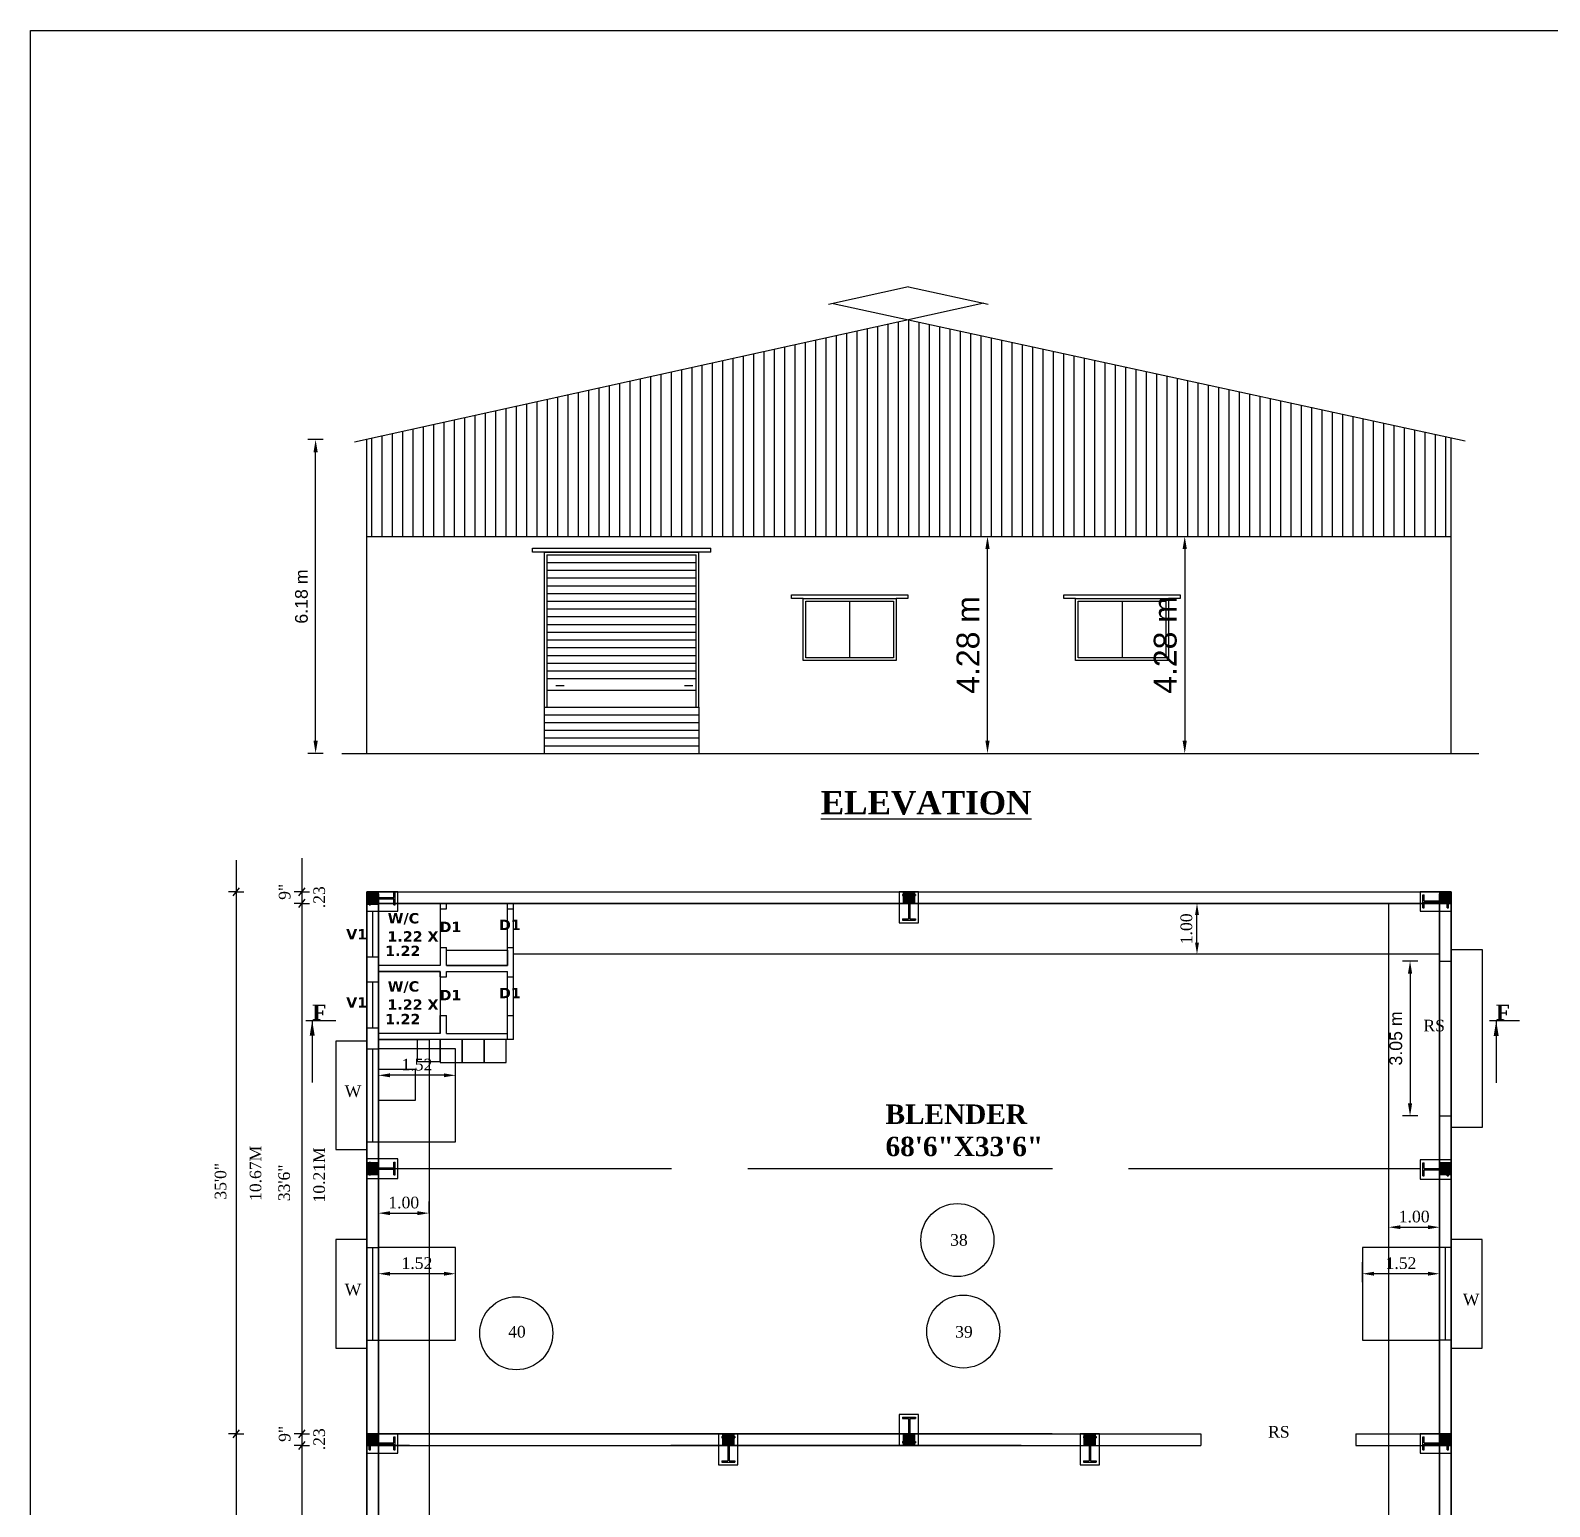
# Model space of a CAD drawing. Header units: metres. Extents: x -4258 to 185371, y -3317 to 113.
# Drawn here: x 4776.35 to 4806.26, y -680.37 to -651.3 of the extents above; entities that cross this region are included whole.
import ezdxf

# ---------------------------------------------------------------- set-up
doc = ezdxf.new("R2010")
doc.units = ezdxf.units.M
doc.header["$LTSCALE"] = 0.5
doc.header["$MEASUREMENT"] = 0
doc.linetypes.add('ACAD_ISO02W100', pattern=[15, 12, -3])
for name, color, linetype in [('BLK_3_FLR_1_ROOF_AREA', 7, 'Continuous'), ('BLK_4_FLR_0_BLT_UP_AREA', 7, 'Continuous'), ('BLK_4_FLR_0_CARPET_AREA', 7, 'Continuous'), ('BLK_4_FLR_0_DRINKING_WATER', 7, 'Continuous'), ('BLK_4_FLR_0_EXIT_WIDTH_DOOR', 7, 'Continuous'), ('BLK_4_FLR_0_REGULAR_ROOM_3', 7, 'Continuous'), ('BLK_4_FLR_0_REGULAR_ROOM_8', 7, 'Continuous'), ('BLK_4_FLR_0_ROOM_7_LIGHT_VENTILATION_1', 7, 'Continuous'), ('BLK_4_FLR_0_URINAL', 7, 'Continuous'), ('BLK_4_FLR_0_WASH', 7, 'Continuous'), ('BLK_4_FLR_0_WATER_CLOSET', 7, 'Continuous'), ('BLK_4_FLR_0_WC_BATH_HT', 7, 'Continuous'), ('BLK_4_HT_OF_BLDG', 7, 'Continuous'), ('SOLAR_PANEL', 3, 'Continuous')]:
    doc.layers.add(name, color=color, linetype=linetype)
doc.styles.add('RomanS', font='verdanab.ttf')
doc.styles.add('S', font='swiss.ttf')
doc.styles.get("Standard").update_dxf_attribs({"font": 'times.ttf'})
doc.dimstyles.new('METRIC', dxfattribs={"dimtxt": 0.45, "dimasz": 0.25, "dimexe": 0.15, "dimexo": 0.15, "dimgap": 0.15, "dimtad": 1, "dimzin": 0, "dimdsep": 46, "dimtxsty": 'S', "dimcen": 0, "dimclrd": 1, "dimclre": 1, "dimclrt": 5, "dimadec": 0, "dimazin": 2, "dimtfac": 1, "dimtix": 1, "dimtofl": 0, "dimtmove": 1, "dimatfit": 0, "dimfxl": 0, "dimtolj": 1, "dimtzin": 0, "dimarcsym": 0})
doc.dimstyles.get("Standard").update_dxf_attribs({"dimtxt": 0.23, "dimasz": 0.23, "dimexe": 0.23, "dimexo": 0.23, "dimgap": 0.09, "dimtad": 1, "dimzin": 0, "dimdsep": 46, "dimtxsty": 'Standard', "dimcen": 0.09, "dimadec": 0, "dimazin": 0, "dimtfac": 1, "dimtofl": 0, "dimtmove": 0, "dimatfit": 3, "dimfxl": 0, "dimtolj": 1, "dimtzin": 0, "dimarcsym": 0})
doc.dimstyles.new('STANDARD$0', dxfattribs={"dimscale": 0, "dimtxt": 9, "dimasz": 2, "dimexe": 2, "dimexo": 1, "dimgap": 0.5, "dimtad": 1, "dimdec": 1, "dimzin": 0, "dimdsep": 46, "dimlunit": 4, "dimtxsty": 'Standard', "dimblk1": 'ARCHTICK', "dimblk2": 'ARCHTICK', "dimsah": 1, "dimcen": 0, "dimdle": 1.5, "dimclrd": 1, "dimclre": 1, "dimclrt": 4, "dimadec": 0, "dimazin": 0, "dimtfac": 0.3, "dimtdec": 1, "dimtix": 1, "dimtmove": 0, "dimatfit": 3, "dimldrblk": 'ARCHTICK', "dimfxl": 0, "dimfrac": 2, "dimtolj": 1, "dimtzin": 0, "dimarcsym": 0})

# ---------------------------------------------------------------- blocks, each defined once
blk = doc.blocks.new('*D629')
at = {"layer": 'BLK_4_FLR_0_EXIT_WIDTH_DOOR', "color": 0, "lineweight": -2}
for p, q in [((4803.658, -669.622), (4803.358, -669.622)), ((4803.508, -669.872), (4803.508, -672.422)), ((4803.658, -672.672), (4803.358, -672.672))]:
    blk.add_line(p, q, dxfattribs=at)
for points in [[(4803.466, -669.872), (4803.549, -669.872), (4803.508, -669.622)], [(4803.466, -672.422), (4803.549, -672.422), (4803.508, -672.672)]]:
    blk.add_solid(points, dxfattribs=at)
at = {"layer": 'Defpoints', "color": 0, "lineweight": -2}
for p in [(4804.089, -669.622), (4803.508, -672.672), (4804.089, -672.672)]:
    blk.add_point(p, dxfattribs=at)
at = {"layer": 'BLK_4_FLR_0_EXIT_WIDTH_DOOR', "color": 0, "lineweight": -2, "insert": (4803.229, -671.147), "char_height": 0.25, "attachment_point": 5, "rotation": 90, "style": 'S'}
blk.add_mtext('\\A1;3.05 m', dxfattribs=at)
blk = doc.blocks.new('*D631')
at = {"layer": 'BLK_4_FLR_0_ROOM_7_LIGHT_VENTILATION_1', "color": 0, "lineweight": -2}
for p, q in [((4783.196, -672.038), (4783.196, -671.643)), ((4784.716, -672.038), (4784.716, -671.643)), ((4784.486, -671.873), (4783.426, -671.873))]:
    blk.add_line(p, q, dxfattribs=at)
for points in [[(4783.426, -671.834), (4783.426, -671.911), (4783.196, -671.873)], [(4784.486, -671.834), (4784.486, -671.911), (4784.716, -671.873)]]:
    blk.add_solid(points, dxfattribs=at)
at = {"layer": 'Defpoints', "color": 0, "lineweight": -2}
for p in [(4783.196, -671.873), (4783.196, -672.268), (4784.716, -672.268)]:
    blk.add_point(p, dxfattribs=at)
at = {"layer": 'BLK_4_FLR_0_ROOM_7_LIGHT_VENTILATION_1', "color": 0, "lineweight": -2, "insert": (4783.956, -671.665), "char_height": 0.23, "attachment_point": 5, "rotation": 360}
blk.add_mtext('\\A1;1.52', dxfattribs=at)
blk = doc.blocks.new('*D632')
at = {"layer": 'BLK_4_FLR_0_ROOM_7_LIGHT_VENTILATION_1', "color": 0, "lineweight": -2}
for p, q in [((4783.196, -675.945), (4783.196, -675.55)), ((4784.716, -675.945), (4784.716, -675.55)), ((4784.486, -675.78), (4783.426, -675.78))]:
    blk.add_line(p, q, dxfattribs=at)
for points in [[(4783.426, -675.741), (4783.426, -675.818), (4783.196, -675.78)], [(4784.486, -675.741), (4784.486, -675.818), (4784.716, -675.78)]]:
    blk.add_solid(points, dxfattribs=at)
at = {"layer": 'Defpoints', "color": 0, "lineweight": -2}
for p in [(4783.196, -675.78), (4783.196, -676.175), (4784.716, -676.175)]:
    blk.add_point(p, dxfattribs=at)
at = {"layer": 'BLK_4_FLR_0_ROOM_7_LIGHT_VENTILATION_1', "color": 0, "lineweight": -2, "insert": (4783.956, -675.573), "char_height": 0.23, "attachment_point": 5, "rotation": 360}
blk.add_mtext('\\A1;1.52', dxfattribs=at)
blk = doc.blocks.new('*D639')
at = {"layer": 'BLK_4_FLR_0_ROOM_7_LIGHT_VENTILATION_1', "color": 0, "lineweight": -2}
for p, q in [((4802.569, -675.945), (4802.569, -675.55)), ((4804.089, -675.945), (4804.089, -675.55)), ((4803.859, -675.78), (4802.799, -675.78))]:
    blk.add_line(p, q, dxfattribs=at)
for points in [[(4802.799, -675.741), (4802.799, -675.818), (4802.569, -675.78)], [(4803.859, -675.741), (4803.859, -675.818), (4804.089, -675.78)]]:
    blk.add_solid(points, dxfattribs=at)
at = {"layer": 'Defpoints', "color": 0, "lineweight": -2}
for p in [(4802.569, -675.78), (4802.569, -676.175), (4804.089, -676.175)]:
    blk.add_point(p, dxfattribs=at)
at = {"layer": 'BLK_4_FLR_0_ROOM_7_LIGHT_VENTILATION_1', "color": 0, "lineweight": -2, "insert": (4803.329, -675.573), "char_height": 0.23, "attachment_point": 5, "rotation": 360}
blk.add_mtext('\\A1;1.52', dxfattribs=at)
blk = doc.blocks.new('*D580')
at = {"layer": 'BLK_4_FLR_0_WC_BATH_HT', "color": 1, "lineweight": -2}
for p, q in [((4795.189, -661.26), (4795.339, -661.26)), ((4795.189, -665.285), (4795.189, -661.51)), ((4795.189, -665.535), (4795.339, -665.535))]:
    blk.add_line(p, q, dxfattribs=at)
for points in [[(4795.147, -661.51), (4795.23, -661.51), (4795.189, -661.26)], [(4795.147, -665.285), (4795.23, -665.285), (4795.189, -665.535)]]:
    blk.add_solid(points, dxfattribs=at)
at = {"layer": 'Defpoints', "color": 0, "lineweight": -2}
for p in [(4795.089, -661.26), (4795.189, -661.26), (4795.089, -665.535)]:
    blk.add_point(p, dxfattribs=at)
at = {"layer": 'BLK_4_FLR_0_WC_BATH_HT', "color": 5, "lineweight": -2, "insert": (4794.807, -663.398), "char_height": 0.45, "attachment_point": 5, "rotation": 90, "style": 'S'}
blk.add_mtext('\\A1;4.28 m', dxfattribs=at)
blk = doc.blocks.new('*D581')
at = {"layer": 'BLK_4_FLR_0_REGULAR_ROOM_3', "color": 1, "lineweight": -2}
for p, q in [((4799.072, -661.26), (4799.222, -661.26)), ((4799.072, -661.51), (4799.072, -665.285)), ((4799.072, -665.535), (4799.222, -665.535))]:
    blk.add_line(p, q, dxfattribs=at)
for points in [[(4799.03, -661.51), (4799.113, -661.51), (4799.072, -661.26)], [(4799.03, -665.285), (4799.113, -665.285), (4799.072, -665.535)]]:
    blk.add_solid(points, dxfattribs=at)
at = {"layer": 'Defpoints', "color": 0, "lineweight": -2}
for p in [(4799.001, -661.26), (4799.001, -665.535), (4799.072, -665.535)]:
    blk.add_point(p, dxfattribs=at)
at = {"layer": 'BLK_4_FLR_0_REGULAR_ROOM_3', "color": 5, "lineweight": -2, "insert": (4798.69, -663.398), "char_height": 0.45, "attachment_point": 5, "rotation": 90, "style": 'S'}
blk.add_mtext('\\A1;4.28 m', dxfattribs=at)
blk = doc.blocks.new('*D642')
at = {"layer": 'BLK_4_HT_OF_BLDG', "color": 0, "lineweight": -2}
for p, q in [((4782.111, -659.355), (4781.811, -659.355)), ((4781.961, -665.285), (4781.961, -659.605)), ((4782.111, -665.535), (4781.811, -665.535))]:
    blk.add_line(p, q, dxfattribs=at)
for points in [[(4781.92, -659.605), (4782.003, -659.605), (4781.961, -659.355)], [(4781.92, -665.285), (4782.003, -665.285), (4781.961, -665.535)]]:
    blk.add_solid(points, dxfattribs=at)
at = {"layer": 'Defpoints', "color": 0, "lineweight": -2}
for p in [(4781.961, -659.355), (4782.96, -659.355), (4782.96, -665.535)]:
    blk.add_point(p, dxfattribs=at)
at = {"layer": 'BLK_4_HT_OF_BLDG', "color": 0, "lineweight": -2, "insert": (4781.683, -662.445), "char_height": 0.25, "attachment_point": 5, "rotation": 90, "style": 'S'}
blk.add_mtext('\\A1;6.18 m', dxfattribs=at)
blk = doc.blocks.new('*D619')
at = {"layer": 'BLK_4_FLR_0_ROOM_7_LIGHT_VENTILATION_1', "color": 0, "lineweight": -2}
for p, q in [((4799.313, -668.488), (4799.083, -668.488)), ((4799.313, -669.258), (4799.313, -668.718)), ((4799.313, -669.488), (4799.083, -669.488))]:
    blk.add_line(p, q, dxfattribs=at)
for points in [[(4799.275, -668.718), (4799.352, -668.718), (4799.313, -668.488)], [(4799.275, -669.258), (4799.352, -669.258), (4799.313, -669.488)]]:
    blk.add_solid(points, dxfattribs=at)
at = {"layer": 'Defpoints', "color": 0, "lineweight": -2}
for p in [(4799.313, -668.488), (4799.313, -668.488), (4799.313, -669.488)]:
    blk.add_point(p, dxfattribs=at)
at = {"layer": 'BLK_4_FLR_0_ROOM_7_LIGHT_VENTILATION_1', "color": 0, "lineweight": -2, "insert": (4799.106, -668.988), "char_height": 0.23, "attachment_point": 5, "rotation": 89.9996}
blk.add_mtext('\\A1;1.00', dxfattribs=at)
blk = doc.blocks.new('*D620')
at = {"layer": 'BLK_4_FLR_0_ROOM_7_LIGHT_VENTILATION_1', "color": 0, "lineweight": -2}
for p, q in [((4803.089, -674.864), (4803.089, -674.634)), ((4804.089, -674.864), (4804.089, -674.634)), ((4803.319, -674.864), (4803.859, -674.864))]:
    blk.add_line(p, q, dxfattribs=at)
for points in [[(4803.319, -674.825), (4803.319, -674.902), (4803.089, -674.864)], [(4803.859, -674.825), (4803.859, -674.902), (4804.089, -674.864)]]:
    blk.add_solid(points, dxfattribs=at)
at = {"layer": 'Defpoints', "color": 0, "lineweight": -2}
for p in [(4803.089, -674.864), (4804.089, -674.864), (4804.089, -674.864)]:
    blk.add_point(p, dxfattribs=at)
at = {"layer": 'BLK_4_FLR_0_ROOM_7_LIGHT_VENTILATION_1', "color": 0, "lineweight": -2, "insert": (4803.589, -674.656), "char_height": 0.23, "attachment_point": 5, "rotation": 359.9978}
blk.add_mtext('\\A1;1.00', dxfattribs=at)
blk = doc.blocks.new('*D621')
at = {"layer": 'BLK_4_FLR_0_ROOM_7_LIGHT_VENTILATION_1', "color": 0, "lineweight": -2}
for p, q in [((4783.196, -674.587), (4783.196, -674.357)), ((4784.196, -674.587), (4784.196, -674.357)), ((4783.426, -674.587), (4783.966, -674.587))]:
    blk.add_line(p, q, dxfattribs=at)
for points in [[(4783.426, -674.549), (4783.426, -674.626), (4783.196, -674.587)], [(4783.966, -674.549), (4783.966, -674.626), (4784.196, -674.587)]]:
    blk.add_solid(points, dxfattribs=at)
at = {"layer": 'Defpoints', "color": 0, "lineweight": -2}
for p in [(4783.196, -674.587), (4784.196, -674.587), (4784.196, -674.587)]:
    blk.add_point(p, dxfattribs=at)
at = {"layer": 'BLK_4_FLR_0_ROOM_7_LIGHT_VENTILATION_1', "color": 0, "lineweight": -2, "insert": (4783.696, -674.38), "char_height": 0.23, "attachment_point": 5, "rotation": 359.9976}
blk.add_mtext('\\A1;1.00', dxfattribs=at)

msp = doc.modelspace()

# ---------------------------------------------------------------- hatches: boundary and pattern name
at = {"linetype": 'ByBlock'}
for points in [[(4782.96754, -668.25949), (4783.19629, -668.25949), (4783.19629, -668.48775), (4782.96754, -668.48775)], [(4804.08879, -668.25949), (4804.31754, -668.25949), (4804.31754, -668.48775), (4804.08879, -668.48775)], [(4782.96754, -673.5965), (4783.19629, -673.5965), (4783.19629, -673.82476), (4782.96754, -673.82476)], [(4782.96754, -673.82525), (4783.19629, -673.82525), (4783.19629, -673.5965), (4782.96754, -673.5965)], [(4804.08879, -673.5965), (4804.31754, -673.5965), (4804.31754, -673.82476), (4804.08879, -673.82476)], [(4782.96754, -678.934), (4783.19629, -678.934), (4783.19629, -679.16226), (4782.96754, -679.16226)], [(4782.96754, -679.16275), (4783.19629, -679.16275), (4783.19629, -678.934), (4782.96754, -678.934)], [(4789.96569, -678.93375), (4790.19444, -678.93375), (4790.19444, -679.16201), (4789.96569, -679.16201)], [(4793.52816, -678.93306), (4793.75691, -678.93306), (4793.75691, -679.16132), (4793.52816, -679.16132)], [(4797.08776, -678.93351), (4797.31651, -678.93351), (4797.31651, -679.16177), (4797.08776, -679.16177)], [(4804.08879, -678.934), (4804.31754, -678.934), (4804.31754, -679.16226), (4804.08879, -679.16226)], [(4804.08879, -679.16275), (4804.31754, -679.16275), (4804.31754, -678.934), (4804.08879, -678.934)]]:
    msp.add_hatch(color=0, dxfattribs=at).paths.add_polyline_path(points)
h = msp.add_hatch(dxfattribs=at)
h.set_pattern_fill('ANSI31', color=0, scale=0.025417, style=0)
h.set_pattern_definition([(45, (-93.3074802, -417.43433), (-0.0022465371694, 0.0022465371694), [])])
h.paths.add_polyline_path([(4793.52816, -668.48824), (4793.75691, -668.48824), (4793.75691, -668.25949), (4793.52816, -668.25949)])
h = msp.add_hatch(dxfattribs=at)
h.set_pattern_fill('ANSI31', color=0, scale=0.025417, style=0)
h.set_pattern_definition([(45, (26.486476, -522.7527304), (-0.0022465371694, 0.0022465371694), [])])
h.paths.add_polyline_path([(4782.96754, -673.82525), (4783.19629, -673.82525), (4783.19629, -673.5965), (4782.96754, -673.5965)])

# ---------------------------------------------------------------- linework, layer by layer
at = {"color": 0, "linetype": 'ByBlock'}
for p, q in [((4793.63462, -656.34451), (4792.05948, -656.69266)), ((4793.63462, -656.34501), (4795.19954, -656.68514)), ((4795.11797, -656.66741), (4782.72508, -659.40655)), ((4792.15014, -656.67262), (4793.63462, -656.99526)), ((4793.22796, -657.08515), (4793.22796, -661.26009)), ((4793.43129, -657.04021), (4793.43129, -661.26009)), ((4793.63462, -656.99526), (4796.68462, -657.65816)), ((4793.63462, -656.99526), (4793.63462, -661.26009)), ((4793.63462, -656.99526), (4793.63462, -661.26009)), ((4793.83796, -657.03946), (4793.83796, -661.26009)), ((4794.04129, -657.08365), (4794.04129, -661.26009)), ((4791.80462, -657.39974), (4791.80462, -661.26009)), ((4792.00796, -657.3548), (4792.00796, -661.26009)), ((4792.21129, -657.30986), (4792.21129, -661.26009)), ((4792.41462, -657.26492), (4792.41462, -661.26009)), ((4792.61796, -657.21997), (4792.61796, -661.26009)), ((4792.82129, -657.17503), (4792.82129, -661.26009)), ((4793.02462, -657.13009), (4793.02462, -661.26009)), ((4794.24462, -657.12784), (4794.24462, -661.26009)), ((4794.44796, -657.17204), (4794.44796, -661.26009)), ((4794.65129, -657.21623), (4794.65129, -661.26009)), ((4794.85462, -657.26042), (4794.85462, -661.26009)), ((4795.05796, -657.30462), (4795.05796, -661.26009)), ((4795.26129, -657.34881), (4795.26129, -661.26009)), ((4795.46462, -657.393), (4795.46462, -661.26009)), ((4790.58462, -657.66939), (4790.58462, -661.26009)), ((4790.78796, -657.62445), (4790.78796, -661.26009)), ((4790.99129, -657.57951), (4790.99129, -661.26009)), ((4791.19462, -657.53457), (4791.19462, -661.26009)), ((4791.39796, -657.48962), (4791.39796, -661.26009)), ((4791.60129, -657.44468), (4791.60129, -661.26009)), ((4795.66796, -657.4372), (4795.66796, -661.26009)), ((4795.87129, -657.48139), (4795.87129, -661.26009)), ((4796.07462, -657.52558), (4796.07462, -661.26009)), ((4796.27796, -657.56978), (4796.27796, -661.26009)), ((4796.48129, -657.61397), (4796.48129, -661.26009)), ((4796.68462, -657.65816), (4804.59548, -659.37753)), ((4796.68462, -657.65816), (4796.68462, -661.26009)), ((4796.88796, -657.70236), (4796.88796, -661.26009)), ((4789.16129, -657.98398), (4789.16129, -661.26009)), ((4789.36462, -657.93904), (4789.36462, -661.26009)), ((4789.56796, -657.8941), (4789.56796, -661.26009)), ((4789.77129, -657.84916), (4789.77129, -661.26009)), ((4789.97462, -657.80422), (4789.97462, -661.26009)), ((4790.17796, -657.75928), (4790.17796, -661.26009)), ((4790.38129, -657.71433), (4790.38129, -661.26009)), ((4797.09129, -657.74655), (4797.09129, -661.26009)), ((4797.29462, -657.79074), (4797.29462, -661.26009)), ((4797.49796, -657.83493), (4797.49796, -661.26009)), ((4797.70129, -657.87913), (4797.70129, -661.26009)), ((4797.90462, -657.92332), (4797.90462, -661.26009)), ((4798.10796, -657.96751), (4798.10796, -661.26009)), ((4787.73796, -658.29858), (4787.73796, -661.26009)), ((4787.94129, -658.25364), (4787.94129, -661.26009)), ((4787.94129, -658.25364), (4787.94129, -661.26009)), ((4788.14462, -658.20869), (4788.14462, -661.26009)), ((4788.34796, -658.16375), (4788.34796, -661.26009)), ((4788.55129, -658.11881), (4788.55129, -661.26009)), ((4788.75462, -658.07387), (4788.75462, -661.26009)), ((4788.95796, -658.02893), (4788.95796, -661.26009)), ((4798.31129, -658.01171), (4798.31129, -661.26009)), ((4798.51462, -658.0559), (4798.51462, -661.26009)), ((4798.71796, -658.10009), (4798.71796, -661.26009)), ((4798.92129, -658.14429), (4798.92129, -661.26009)), ((4799.12462, -658.18848), (4799.12462, -661.26009)), ((4799.32796, -658.23267), (4799.32796, -661.26009)), ((4799.32796, -658.23267), (4799.32796, -661.26009)), ((4799.53129, -658.27687), (4799.53129, -661.26009)), ((4786.51796, -658.56823), (4786.51796, -661.26009)), ((4786.72129, -658.52329), (4786.72129, -661.26009)), ((4786.92462, -658.47834), (4786.92462, -661.26009)), ((4787.12796, -658.4334), (4787.12796, -661.26009)), ((4787.33129, -658.38846), (4787.33129, -661.26009)), ((4787.53462, -658.34352), (4787.53462, -661.26009)), ((4799.73462, -658.32106), (4799.73462, -661.26009)), ((4799.93796, -658.36525), (4799.93796, -661.26009)), ((4800.14129, -658.40945), (4800.14129, -661.26009)), ((4800.34462, -658.45364), (4800.34462, -661.26009)), ((4800.54796, -658.49783), (4800.54796, -661.26009)), ((4800.75129, -658.54203), (4800.75129, -661.26009)), ((4800.95462, -658.58622), (4800.95462, -661.26009)), ((4785.09462, -658.88282), (4785.09462, -661.26009)), ((4785.29796, -658.83788), (4785.29796, -661.26009)), ((4785.50129, -658.79294), (4785.50129, -661.26009)), ((4785.70462, -658.748), (4785.70462, -661.26009)), ((4785.70462, -658.748), (4785.70462, -661.26009)), ((4785.90796, -658.70305), (4785.90796, -661.26009)), ((4786.11129, -658.65811), (4786.11129, -661.26009)), ((4786.31462, -658.61317), (4786.31462, -661.26009)), ((4801.15796, -658.63041), (4801.15796, -661.26009)), ((4801.15796, -658.63041), (4801.15796, -661.26009)), ((4801.15796, -658.63041), (4801.15796, -661.26009)), ((4801.36129, -658.6746), (4801.36129, -661.26009)), ((4801.56462, -658.7188), (4801.56462, -661.26009)), ((4801.76796, -658.76299), (4801.76796, -661.26009)), ((4801.97129, -658.80718), (4801.97129, -661.26009)), ((4802.17462, -658.85138), (4802.17462, -661.26009)), ((4802.37796, -658.89557), (4802.37796, -661.26009)), ((4783.67129, -659.19741), (4783.67129, -661.26009)), ((4783.87462, -659.15247), (4783.87462, -661.26009)), ((4784.07796, -659.10753), (4784.07796, -661.26009)), ((4784.28129, -659.06259), (4784.28129, -661.26009)), ((4784.48462, -659.01765), (4784.48462, -661.26009)), ((4784.68796, -658.9727), (4784.68796, -661.26009)), ((4784.89129, -658.92776), (4784.89129, -661.26009)), ((4802.58129, -658.93976), (4802.58129, -661.26009)), ((4802.78462, -658.98396), (4802.78462, -661.26009)), ((4802.98796, -659.02815), (4802.98796, -661.26009)), ((4803.19129, -659.07234), (4803.19129, -661.26009)), ((4803.39462, -659.11654), (4803.39462, -661.26009)), ((4803.59796, -659.16073), (4803.59796, -661.26009)), ((4803.80129, -659.20492), (4803.80129, -661.26009)), ((4782.95962, -659.35471), (4782.95962, -665.53526)), ((4783.06129, -659.33224), (4783.06129, -661.26009)), ((4783.26462, -659.2873), (4783.26462, -661.26009)), ((4783.46796, -659.24236), (4783.46796, -661.26009)), ((4804.00462, -659.24912), (4804.00462, -661.26009)), ((4804.20796, -659.29331), (4804.20796, -661.26009)), ((4804.30962, -659.31541), (4804.30962, -665.53526)), ((4782.95962, -661.26009), (4804.30962, -661.26009)), ((4786.23269, -661.57026), (4786.23269, -661.49401)), ((4786.23269, -661.49401), (4789.74019, -661.49401)), ((4786.46144, -661.57026), (4786.23269, -661.57026)), ((4789.74019, -661.57026), (4786.46144, -661.57026)), ((4786.46144, -661.57026), (4786.46144, -664.62026)), ((4786.46144, -661.57026), (4789.50546, -661.57026)), ((4789.50546, -664.62026), (4789.50546, -661.57026)), ((4789.74019, -661.57026), (4789.74019, -661.49401)), ((4786.51228, -661.6211), (4786.51228, -664.62026)), ((4786.51228, -661.6211), (4789.45462, -661.6211)), ((4786.51228, -661.7736), (4789.45462, -661.7736)), ((4789.45462, -664.62026), (4789.45462, -661.6211)), ((4786.51228, -661.9261), (4789.45462, -661.9261)), ((4786.51228, -662.0786), (4789.45462, -662.0786)), ((4786.51228, -662.2311), (4789.45462, -662.2311)), ((4786.51228, -662.3836), (4789.45462, -662.3836)), ((4791.33011, -662.48526), (4791.33011, -662.40901)), ((4791.33011, -662.40901), (4793.61761, -662.40901)), ((4791.55886, -662.48526), (4791.33011, -662.48526)), ((4793.61761, -662.48526), (4793.38886, -662.48526)), ((4793.61761, -662.40901), (4793.61761, -662.48526)), ((4796.69435, -662.48526), (4796.69435, -662.40901)), ((4796.69435, -662.40901), (4798.98185, -662.40901)), ((4796.9231, -662.48526), (4796.69435, -662.48526)), ((4798.98185, -662.48526), (4798.7531, -662.48526)), ((4798.98185, -662.40901), (4798.98185, -662.48526)), ((4786.51228, -662.5361), (4789.45462, -662.5361)), ((4786.51228, -662.6886), (4789.45462, -662.6886)), ((4792.47386, -662.5361), (4792.47386, -663.65443)), ((4797.8381, -662.5361), (4797.8381, -663.65443)), ((4786.51228, -662.8411), (4789.45462, -662.8411)), ((4786.51228, -662.9936), (4789.45462, -662.9936)), ((4786.51228, -663.1461), (4789.45462, -663.1461)), ((4786.51228, -663.2986), (4789.45462, -663.2986)), ((4786.51228, -663.4511), (4789.45462, -663.4511)), ((4786.51228, -663.6036), (4789.45462, -663.6036)), ((4786.51228, -663.7561), (4789.45462, -663.7561)), ((4786.51228, -663.9086), (4789.45462, -663.9086)), ((4786.51228, -664.0611), (4789.45462, -664.0611)), ((4786.51228, -664.28985), (4789.45462, -664.28985)), ((4786.68834, -664.19476), (4786.85368, -664.19476)), ((4789.22063, -664.19476), (4789.38597, -664.19476)), ((4786.46144, -664.62026), (4789.50546, -664.62026)), ((4786.46144, -664.62026), (4786.46144, -665.53526)), ((4786.46144, -664.77276), (4789.50546, -664.77276)), ((4789.50546, -664.62026), (4789.50546, -665.53526)), ((4786.46144, -664.92526), (4789.50546, -664.92526)), ((4786.46144, -665.07776), (4789.50546, -665.07776)), ((4786.46144, -665.23026), (4789.50546, -665.23026)), ((4786.46144, -665.38276), (4789.50546, -665.38276)), ((4782.47479, -665.53526), (4784.52275, -665.53526)), ((4782.96754, -665.53526), (4804.32359, -665.53526)), ((4785.514, -665.53526), (4804.86189, -665.53526)), ((4780.39889, -667.6378), (4780.39889, -679.93006)), ((4781.69095, -667.59783), (4781.69095, -679.93006)), ((4782.96754, -668.25949), (4803.70754, -668.25949)), ((4782.96754, -668.29762), (4782.96754, -679.16275)), ((4783.01716, -668.39928), (4783.01716, -668.25949)), ((4783.01716, -668.25949), (4783.04258, -668.25949)), ((4783.01716, -668.51366), (4783.01716, -668.39928)), ((4783.04258, -668.37387), (4783.04258, -668.25949)), ((4783.04258, -668.37387), (4783.50008, -668.37387)), ((4783.04258, -668.39928), (4783.50008, -668.39928)), ((4783.04258, -668.51366), (4783.04258, -668.39928)), ((4783.19629, -668.29762), (4783.19629, -679.16275)), ((4783.50008, -668.37387), (4783.50008, -668.25949)), ((4783.50008, -668.25949), (4783.5255, -668.25949)), ((4783.50008, -668.51366), (4783.50008, -668.39928)), ((4783.5255, -668.39928), (4783.5255, -668.25949)), ((4783.5255, -668.51366), (4783.5255, -668.39928)), ((4793.51845, -668.30912), (4793.63283, -668.30912)), ((4793.51845, -668.30912), (4793.51845, -668.33453)), ((4793.51845, -668.33453), (4793.63283, -668.33453)), ((4793.63283, -668.30912), (4793.77262, -668.30912)), ((4793.63283, -668.33453), (4793.63283, -668.79203)), ((4793.65824, -668.33453), (4793.65824, -668.79203)), ((4793.65824, -668.33453), (4793.77262, -668.33453)), ((4793.77262, -668.30912), (4793.77262, -668.33453)), ((4803.75716, -668.45983), (4803.75716, -668.32004)), ((4803.75716, -668.32004), (4803.78258, -668.32004)), ((4803.75716, -668.5742), (4803.75716, -668.45983)), ((4803.78258, -668.43441), (4803.78258, -668.32004)), ((4803.78258, -668.43441), (4804.24008, -668.43441)), ((4803.78258, -668.45983), (4804.24008, -668.45983)), ((4803.78258, -668.5742), (4803.78258, -668.45983)), ((4804.08879, -669.6224), (4804.08879, -668.29762)), ((4804.08879, -669.6224), (4804.08879, -668.29762)), ((4804.24008, -668.37387), (4804.24008, -668.25949)), ((4804.24008, -668.25949), (4804.2655, -668.25949)), ((4804.24008, -668.5742), (4804.24008, -668.45983)), ((4804.2655, -668.39928), (4804.2655, -668.25949)), ((4804.2655, -668.5742), (4804.2655, -668.45983)), ((4804.31754, -679.16275), (4804.31754, -668.29762)), ((4804.31754, -679.16275), (4804.31754, -668.29762)), ((4804.31754, -668.29762), (4804.31754, -679.16275)), ((4782.96754, -668.48824), (4803.70754, -668.48824)), ((4783.01716, -668.51366), (4783.04258, -668.51366)), ((4783.50008, -668.51366), (4783.5255, -668.51366)), ((4803.75716, -668.5742), (4803.78258, -668.5742)), ((4804.24008, -668.5742), (4804.2655, -668.5742)), ((4804.31754, -668.71144), (4804.31754, -668.86394)), ((4793.51845, -668.79203), (4793.63283, -668.79203)), ((4793.51845, -668.79203), (4793.51845, -668.81745)), ((4793.51845, -668.81745), (4793.63283, -668.81745)), ((4793.63283, -668.81745), (4793.77262, -668.81745)), ((4793.65824, -668.79203), (4793.77262, -668.79203)), ((4793.77262, -668.79203), (4793.77262, -668.81745)), ((4804.08879, -669.6224), (4804.31754, -669.6224)), ((4782.96754, -670.42697), (4782.96754, -670.27447)), ((4782.96754, -671.35291), (4783.19629, -671.35291)), ((4783.08191, -671.35291), (4783.08191, -673.18291)), ((4804.08879, -679.16275), (4804.08879, -672.6724)), ((4804.08879, -679.16275), (4804.08879, -672.6724)), ((4804.08879, -672.6724), (4804.31754, -672.6724)), ((4782.96754, -673.18291), (4783.19629, -673.18291)), ((4783.01716, -673.72059), (4783.01716, -673.5808)), ((4783.01716, -673.5808), (4783.04258, -673.5808)), ((4783.01716, -673.83496), (4783.01716, -673.72059)), ((4783.01716, -673.83496), (4783.04258, -673.83496)), ((4783.04258, -673.69517), (4783.04258, -673.5808)), ((4783.04258, -673.69517), (4783.50008, -673.69517)), ((4783.04258, -673.72059), (4783.50008, -673.72059)), ((4783.04258, -673.83496), (4783.04258, -673.72059)), ((4783.50008, -673.69517), (4783.50008, -673.5808)), ((4783.50008, -673.5808), (4783.5255, -673.5808)), ((4783.50008, -673.83496), (4783.50008, -673.72059)), ((4783.50008, -673.83496), (4783.5255, -673.83496)), ((4783.5255, -673.72059), (4783.5255, -673.5808)), ((4783.5255, -673.83496), (4783.5255, -673.72059)), ((4803.75716, -673.73629), (4803.75716, -673.5965)), ((4803.75716, -673.5965), (4803.78258, -673.5965)), ((4803.75716, -673.85067), (4803.75716, -673.73629)), ((4803.75716, -673.85067), (4803.78258, -673.85067)), ((4803.78258, -673.71088), (4803.78258, -673.5965)), ((4803.78258, -673.71088), (4804.24008, -673.71088)), ((4803.78258, -673.73629), (4804.24008, -673.73629)), ((4803.78258, -673.85067), (4803.78258, -673.73629)), ((4804.24008, -673.71088), (4804.24008, -673.5965)), ((4804.24008, -673.5965), (4804.2655, -673.5965)), ((4804.24008, -673.85067), (4804.24008, -673.73629)), ((4804.24008, -673.85067), (4804.2655, -673.85067)), ((4804.2655, -673.73629), (4804.2655, -673.5965)), ((4804.2655, -673.85067), (4804.2655, -673.73629)), ((4782.96754, -675.26012), (4782.96754, -675.10762)), ((4782.96754, -675.26012), (4783.19629, -675.26012)), ((4783.08191, -675.26012), (4783.08191, -677.09012)), ((4804.31754, -675.26012), (4804.08879, -675.26012)), ((4804.20316, -677.09012), (4804.20316, -675.26012)), ((4782.96754, -677.09012), (4783.19629, -677.09012)), ((4804.31754, -677.09012), (4804.08879, -677.09012)), ((4804.31754, -677.09012), (4804.31754, -677.24262)), ((4780.39889, -678.61385), (4780.39889, -701.05131)), ((4793.51845, -678.60195), (4793.63283, -678.60195)), ((4793.51845, -678.60195), (4793.51845, -678.62736)), ((4793.51845, -678.62736), (4793.63283, -678.62736)), ((4793.63283, -678.60195), (4793.77262, -678.60195)), ((4793.63283, -678.62736), (4793.63283, -679.08486)), ((4793.65824, -678.62736), (4793.65824, -679.08486)), ((4793.65824, -678.62736), (4793.77262, -678.62736)), ((4793.77262, -678.60195), (4793.77262, -678.62736)), ((4781.69095, -678.66294), (4781.69095, -701.05131)), ((4796.46379, -678.934), (4782.96754, -678.934)), ((4782.96754, -678.934), (4782.96754, -700.284)), ((4782.96754, -678.934), (4799.38857, -678.934)), ((4782.96754, -678.934), (4783.0997, -678.934)), ((4782.96754, -678.934), (4783.0997, -678.934)), ((4782.96754, -678.934), (4788.16923, -678.934)), ((4783.19629, -678.934), (4795.15449, -678.93345)), ((4795.15449, -678.93345), (4799.38857, -678.93392)), ((4798.79978, -678.934), (4798.95228, -678.934)), ((4799.38857, -678.93392), (4799.38857, -679.16292)), ((4802.43857, -678.93392), (4804.08879, -678.93403)), ((4802.43857, -678.93392), (4802.43857, -679.16292)), ((4802.43857, -678.934), (4804.08879, -678.934)), ((4804.31754, -700.284), (4804.31754, -678.934)), ((4804.31754, -678.934), (4804.31754, -700.284)), ((4782.96754, -679.16275), (4796.69254, -679.1622)), ((4783.80629, -679.16275), (4782.96754, -679.16275)), ((4783.01716, -679.13416), (4783.01716, -678.99437)), ((4783.01716, -678.99437), (4783.04258, -678.99437)), ((4783.01716, -679.24854), (4783.01716, -679.13416)), ((4783.04258, -679.10874), (4783.04258, -678.99437)), ((4783.04258, -679.10874), (4783.50008, -679.10874)), ((4783.04258, -679.13416), (4783.50008, -679.13416)), ((4783.04258, -679.24854), (4783.04258, -679.13416)), ((4783.19629, -679.16226), (4784.97649, -679.16226)), ((4783.19629, -679.16226), (4783.19629, -681.2715)), ((4783.19629, -679.16275), (4783.80629, -679.16275)), ((4783.50008, -679.10874), (4783.50008, -678.99437)), ((4783.50008, -678.99437), (4783.5255, -678.99437)), ((4783.50008, -679.24854), (4783.50008, -679.13416)), ((4783.5255, -679.13416), (4783.5255, -678.99437)), ((4783.5255, -679.24854), (4783.5255, -679.13416)), ((4788.02649, -679.16226), (4796.46379, -679.16226)), ((4795.85379, -679.16275), (4788.95316, -679.16275)), ((4788.95316, -679.16275), (4799.38857, -679.16275)), ((4789.44243, -679.16275), (4789.21368, -679.16275)), ((4789.96012, -678.98363), (4790.07449, -678.98363)), ((4789.96012, -678.98363), (4789.96012, -679.00904)), ((4789.96012, -679.00904), (4790.07449, -679.00904)), ((4790.07449, -678.98363), (4790.21428, -678.98363)), ((4790.07449, -679.00904), (4790.07449, -679.46654)), ((4790.09991, -679.00904), (4790.09991, -679.46654)), ((4790.09991, -679.00904), (4790.21428, -679.00904)), ((4790.21428, -678.98363), (4790.21428, -679.00904)), ((4793.51845, -679.08486), (4793.63283, -679.08486)), ((4793.51845, -679.08486), (4793.51845, -679.11028)), ((4793.51845, -679.11028), (4793.63283, -679.11028)), ((4793.63283, -679.11028), (4793.77262, -679.11028)), ((4793.65824, -679.08486), (4793.77262, -679.08486)), ((4793.77262, -679.08486), (4793.77262, -679.11028)), ((4796.69254, -679.16275), (4799.38857, -679.16275)), ((4797.07678, -678.98363), (4797.19116, -678.98363)), ((4797.07678, -678.98363), (4797.07678, -679.00904)), ((4797.07678, -679.00904), (4797.19116, -679.00904)), ((4797.19116, -678.98363), (4797.33095, -678.98363)), ((4797.19116, -679.00904), (4797.19116, -679.46654)), ((4797.21658, -679.00904), (4797.21658, -679.46654)), ((4797.21658, -679.00904), (4797.33095, -679.00904)), ((4797.33095, -678.98363), (4797.33095, -679.00904)), ((4802.43857, -679.16275), (4803.86004, -679.16275)), ((4802.43857, -679.16275), (4804.31754, -679.16275)), ((4803.75716, -679.13453), (4803.75716, -678.99473)), ((4803.75716, -678.99473), (4803.78258, -678.99473)), ((4803.75716, -679.2489), (4803.75716, -679.13453)), ((4803.78258, -679.10911), (4803.78258, -678.99473)), ((4803.78258, -679.10911), (4804.24008, -679.10911)), ((4803.78258, -679.13453), (4804.24008, -679.13453)), ((4803.78258, -679.2489), (4803.78258, -679.13453)), ((4804.08879, -680.95437), (4804.08879, -679.16275)), ((4804.24008, -679.10911), (4804.24008, -678.99473)), ((4804.24008, -678.99473), (4804.2655, -678.99473)), ((4804.24008, -679.2489), (4804.24008, -679.13453)), ((4804.2655, -679.13453), (4804.2655, -678.99473)), ((4804.2655, -679.2489), (4804.2655, -679.13453)), ((4783.01716, -679.24854), (4783.04258, -679.24854)), ((4783.19629, -679.54351), (4783.19629, -700.284)), ((4783.50008, -679.24854), (4783.5255, -679.24854)), ((4789.96012, -679.46654), (4790.07449, -679.46654)), ((4789.96012, -679.46654), (4789.96012, -679.49196)), ((4789.96012, -679.49196), (4790.07449, -679.49196)), ((4790.07449, -679.49196), (4790.21428, -679.49196)), ((4790.09991, -679.46654), (4790.21428, -679.46654)), ((4790.21428, -679.46654), (4790.21428, -679.49196)), ((4797.07678, -679.46654), (4797.19116, -679.46654)), ((4797.07678, -679.46654), (4797.07678, -679.49196)), ((4797.07678, -679.49196), (4797.19116, -679.49196)), ((4797.19116, -679.49196), (4797.33095, -679.49196)), ((4797.21658, -679.46654), (4797.33095, -679.46654)), ((4797.33095, -679.46654), (4797.33095, -679.49196)), ((4803.75716, -679.2489), (4803.78258, -679.2489)), ((4804.24008, -679.2489), (4804.2655, -679.2489))]:
    msp.add_line(p, q, dxfattribs=at)
at = {"color": 0}
for p, q in [((4780.33617, -668.33845), (4780.46161, -668.17843)), ((4781.62823, -668.33845), (4781.75367, -668.17843)), ((4780.39807, -668.25949), (4780.24557, -668.25949)), ((4780.39807, -668.25949), (4780.55057, -668.25949)), ((4781.69012, -668.25949), (4781.53762, -668.25949)), ((4781.62823, -668.56732), (4781.75367, -668.4073)), ((4781.69012, -668.25949), (4781.84262, -668.25949)), ((4781.69012, -668.48836), (4781.53762, -668.48836)), ((4781.69012, -668.48836), (4781.84262, -668.48836)), ((4780.39807, -678.9328), (4780.24557, -678.9328)), ((4780.33617, -679.01176), (4780.46161, -678.85173)), ((4780.39807, -678.9328), (4780.55057, -678.9328)), ((4781.69012, -678.9328), (4781.53762, -678.9328)), ((4781.62823, -679.01176), (4781.75367, -678.85173)), ((4781.69012, -678.9328), (4781.84262, -678.9328)), ((4781.69012, -679.16167), (4781.53762, -679.16167)), ((4781.62823, -679.24063), (4781.75367, -679.0806)), ((4781.69012, -679.16167), (4781.84262, -679.16167))]:
    msp.add_line(p, q, dxfattribs=at)
for p, q in [((4783.08199, -668.64699), (4783.08199, -669.54699)), ((4784.41629, -668.48824), (4784.41629, -668.59398)), ((4784.41629, -668.59398), (4784.53629, -668.59398)), ((4784.53629, -668.59398), (4784.53629, -668.48824)), ((4785.73629, -669.70824), (4785.73629, -668.48824)), ((4785.73629, -668.59398), (4785.85629, -668.59398)), ((4785.85629, -671.16824), (4785.85629, -668.48824)), ((4784.41629, -669.35398), (4784.41629, -669.70824)), ((4784.41629, -669.35398), (4784.53629, -669.35398)), ((4784.53629, -669.70824), (4784.53629, -669.35398)), ((4785.73629, -669.35398), (4785.85629, -669.35398)), ((4783.19629, -669.54699), (4782.96769, -669.54699)), ((4784.53629, -669.40824), (4785.73629, -669.40824)), ((4784.41629, -669.70824), (4783.19629, -669.70824)), ((4784.41629, -669.82824), (4783.19629, -669.82824)), ((4784.41629, -669.93664), (4784.41629, -669.82824)), ((4784.41629, -669.93664), (4784.53629, -669.93664)), ((4784.53629, -669.70824), (4785.73629, -669.70824)), ((4784.53629, -669.93664), (4784.53629, -669.82824)), ((4784.53629, -669.82824), (4785.73629, -669.82824)), ((4785.73629, -671.16824), (4785.73629, -669.82824)), ((4785.73629, -669.93664), (4785.85629, -669.93664)), ((4783.19629, -670.0413), (4782.96769, -670.0413)), ((4783.08199, -670.0413), (4783.08199, -670.9413)), ((4784.41629, -671.04824), (4784.41629, -670.69664)), ((4784.41629, -670.69664), (4784.53629, -670.69664)), ((4784.53629, -671.04824), (4784.53629, -670.69664)), ((4785.73629, -670.69664), (4785.85629, -670.69664)), ((4783.19629, -670.9413), (4782.96769, -670.9413)), ((4784.41629, -671.04824), (4783.19629, -671.04824)), ((4785.85629, -671.16824), (4783.19629, -671.16824)), ((4784.53629, -671.04824), (4785.73629, -671.04824))]:
    msp.add_line(p, q)
at = {"color": 0, "linetype": 'ACAD_ISO02W100'}
for p, q in [((4804.31754, -669.39365), (4804.92754, -669.39365)), ((4804.92754, -669.39365), (4804.92754, -672.90115)), ((4781.76928, -670.79261), (4782.35754, -670.79261)), ((4805.07129, -670.79261), (4805.65954, -670.79261)), ((4782.96754, -671.20041), (4782.35754, -671.20041)), ((4782.35754, -671.20041), (4782.35754, -673.33541)), ((4804.92754, -672.90115), (4804.31754, -672.90115)), ((4782.35754, -673.33541), (4782.96754, -673.33541)), ((4782.96754, -673.71088), (4803.70754, -673.71088)), ((4782.96754, -675.10762), (4782.35754, -675.10762)), ((4782.35754, -675.10762), (4782.35754, -677.24262)), ((4804.92754, -675.10762), (4804.31754, -675.10762)), ((4804.92754, -677.24262), (4804.92754, -675.10762)), ((4782.35754, -677.24262), (4782.96754, -677.24262)), ((4804.31754, -677.24262), (4804.92754, -677.24262))]:
    msp.add_line(p, q, dxfattribs=at)
at = {"color": 0, "linetype": 'ByBlock'}
for points in [[(4776.34566, -651.29646), (4835.92022, -651.29646), (4835.92022, -705.30669), (4776.34566, -705.30669)], [(4791.55886, -662.48526), (4793.38886, -662.48526), (4793.38886, -663.70526), (4791.55886, -663.70526)], [(4796.9231, -662.48526), (4798.7531, -662.48526), (4798.7531, -663.70526), (4796.9231, -663.70526)], [(4791.6097, -662.5361), (4793.33803, -662.5361), (4793.33803, -663.65443), (4791.6097, -663.65443)], [(4796.97394, -662.5361), (4798.70227, -662.5361), (4798.70227, -663.65443), (4796.97394, -663.65443)], [(4782.96754, -668.64074), (4783.57754, -668.64074), (4783.57754, -668.25949), (4782.96754, -668.25949)], [(4782.96754, -668.50395), (4783.19629, -668.50395), (4783.19629, -668.2752), (4782.96754, -668.2752)], [(4793.45191, -668.25949), (4793.45191, -668.86949), (4793.83316, -668.86949), (4793.83316, -668.25949)], [(4793.52816, -668.48824), (4793.75691, -668.48824), (4793.75691, -668.25949), (4793.52816, -668.25949)], [(4803.70754, -668.64074), (4804.31754, -668.64074), (4804.31754, -668.25949), (4803.70754, -668.25949)], [(4804.08879, -668.48824), (4804.31754, -668.48824), (4804.31754, -668.25949), (4804.08879, -668.25949)], [(4782.96754, -673.9015), (4783.57754, -673.9015), (4783.57754, -673.52025), (4782.96754, -673.52025)], [(4803.70754, -673.91721), (4804.31754, -673.91721), (4804.31754, -673.53596), (4803.70754, -673.53596)], [(4782.96754, -673.82525), (4783.19629, -673.82525), (4783.19629, -673.5965), (4782.96754, -673.5965)], [(4782.96754, -673.82525), (4783.19629, -673.82525), (4783.19629, -673.5965), (4782.96754, -673.5965)], [(4804.08879, -673.82525), (4804.31754, -673.82525), (4804.31754, -673.5965), (4804.08879, -673.5965)], [(4793.45191, -678.55232), (4793.45191, -679.16232), (4793.83316, -679.16232), (4793.83316, -678.55232)], [(4782.96754, -679.31508), (4783.57754, -679.31508), (4783.57754, -678.93383), (4782.96754, -678.93383)], [(4782.96754, -679.16275), (4783.19629, -679.16275), (4783.19629, -678.934), (4782.96754, -678.934)], [(4782.96754, -678.934), (4783.19629, -678.934), (4783.19629, -679.16226), (4782.96754, -679.16226)], [(4782.96754, -679.16275), (4783.19629, -679.16275), (4783.19629, -678.934), (4782.96754, -678.934)], [(4789.89358, -678.934), (4789.89358, -679.544), (4790.27483, -679.544), (4790.27483, -678.934)], [(4789.96983, -679.16275), (4790.19858, -679.16275), (4790.19858, -678.934), (4789.96983, -678.934)], [(4793.52816, -679.16232), (4793.75691, -679.16232), (4793.75691, -678.93357), (4793.52816, -678.93357)], [(4797.01025, -678.934), (4797.01025, -679.544), (4797.3915, -679.544), (4797.3915, -678.934)], [(4797.0865, -679.16275), (4797.31525, -679.16275), (4797.31525, -678.934), (4797.0865, -678.934)], [(4803.70754, -679.31544), (4804.31754, -679.31544), (4804.31754, -678.93419), (4803.70754, -678.93419)], [(4804.08879, -679.16275), (4804.31754, -679.16275), (4804.31754, -678.934), (4804.08879, -678.934)]]:
    msp.add_lwpolyline(points, close=True, dxfattribs=at)
at = {"color": 1, "linetype": 'ByBlock'}
for centre in [(4794.596, -675.1164), (4785.91085, -676.95142), (4794.71193, -676.91855)]:
    msp.add_circle(centre, 0.71895, dxfattribs=at)
at = {"layer": 'BLK_3_FLR_1_ROOF_AREA', "color": 54, "lineweight": -2}
msp.add_lwpolyline([(4782.96754, -668.25949), (4804.31754, -668.25949), (4804.31754, -700.284), (4782.96754, -700.284)], close=True, dxfattribs=at)
at = {"layer": 'BLK_4_FLR_0_BLT_UP_AREA', "color": 48, "lineweight": -2}
msp.add_lwpolyline([(4782.96754, -668.25949), (4804.31754, -668.25949), (4804.31754, -700.284), (4782.96754, -700.284)], close=True, dxfattribs=at)
at = {"layer": 'BLK_4_FLR_0_CARPET_AREA', "color": 15, "lineweight": -2}
msp.add_lwpolyline([(4783.19629, -668.48824), (4804.08879, -668.48824), (4804.08879, -700.05476), (4783.19629, -700.05476)], close=True, dxfattribs=at)
at = {"layer": 'BLK_4_FLR_0_DRINKING_WATER', "color": 7, "lineweight": -2}
msp.add_lwpolyline([(4783.19629, -672.36125), (4783.92662, -672.36125), (4783.92662, -671.76125), (4783.19629, -671.76125)], close=True, dxfattribs=at)
at = {"layer": 'BLK_4_FLR_0_REGULAR_ROOM_8', "color": 4, "lineweight": -2}
msp.add_lwpolyline([(4804.08879, -668.48824), (4783.19629, -668.48824), (4783.19629, -700.05189), (4804.08879, -700.05189)], close=True, dxfattribs=at)
at = {"layer": 'BLK_4_FLR_0_ROOM_7_LIGHT_VENTILATION_1', "color": 4, "lineweight": -2}
for points in [[(4804.08878, -668.48836), (4804.08878, -669.48836), (4785.85629, -669.48824), (4785.85629, -668.48824)], [(4803.08939, -668.48968), (4804.08879, -668.48824), (4804.08758, -700.05189), (4803.08818, -700.05333)], [(4783.19629, -671.16824), (4784.19629, -671.16824), (4784.19508, -700.05189), (4783.19508, -700.05189)], [(4783.19629, -671.35291), (4783.19629, -673.18291), (4784.71629, -673.18291), (4784.71629, -671.35291)], [(4783.19629, -675.26012), (4783.19629, -677.09012), (4784.71629, -677.09012), (4784.71629, -675.26012)], [(4802.56879, -675.26012), (4802.56879, -677.09012), (4804.08879, -677.09012), (4804.08879, -675.26012)]]:
    msp.add_lwpolyline(points, close=True, dxfattribs=at)
at = {"layer": 'BLK_4_FLR_0_URINAL', "color": 235, "lineweight": -2}
msp.add_lwpolyline([(4785.73629, -669.40824), (4785.73629, -669.70824), (4784.53629, -669.70824), (4784.53629, -669.40824)], close=True, dxfattribs=at)
at = {"layer": 'BLK_4_FLR_0_WASH', "color": 60, "lineweight": -2}
for points in [[(4784.41097, -671.60301), (4784.41097, -671.16824), (4783.96097, -671.16824), (4783.96097, -671.60301)], [(4784.84574, -671.16824), (4784.41097, -671.16824), (4784.41097, -671.61824), (4784.84574, -671.61824)]]:
    msp.add_lwpolyline(points, close=True, dxfattribs=at)
at = {"layer": 'BLK_4_FLR_0_WASH', "color": 55, "lineweight": -2}
msp.add_lwpolyline([(4785.28051, -671.16824), (4784.84574, -671.16824), (4784.84574, -671.61824), (4785.28051, -671.61824)], close=True, dxfattribs=at)
at = {"layer": 'BLK_4_FLR_0_WASH', "color": 56, "lineweight": -2}
msp.add_lwpolyline([(4785.71528, -671.16824), (4785.28051, -671.16824), (4785.28051, -671.61824), (4785.71528, -671.61824)], close=True, dxfattribs=at)
at = {"layer": 'BLK_4_FLR_0_WATER_CLOSET', "color": 2, "lineweight": -2}
msp.add_lwpolyline([(4784.41629, -668.48824), (4784.41629, -669.70824), (4783.19629, -669.70824), (4783.19629, -668.48824)], close=True, dxfattribs=at)
at = {"layer": 'BLK_4_FLR_0_WATER_CLOSET', "color": 1, "lineweight": -2}
msp.add_lwpolyline([(4784.41629, -669.82824), (4784.41629, -671.04824), (4783.19629, -671.04824), (4783.19629, -669.82824)], close=True, dxfattribs=at)
at = {"layer": 'SOLAR_PANEL', "color": 3}
msp.add_lwpolyline([(4782.96754, -668.25949), (4804.31754, -668.25949), (4804.31754, -700.284), (4782.96754, -700.284)], close=True, dxfattribs=at)

# ---------------------------------------------------------------- texts
at = {"color": 0, "style": 'RomanS'}
for s, p in [('W/C', (4783.38092, -668.88212)), ('V1', (4782.56345, -669.19783)), ('1.22 X', (4783.37532, -669.24)), ('D1', (4784.40165, -669.0528)), ('D1', (4785.57184, -669.0125)), ('1.22 ', (4783.33054, -669.52518)), ('W/C', (4783.38092, -670.22478)), ('D1', (4784.40165, -670.39546)), ('D1', (4785.57184, -670.35516)), ('V1', (4782.56345, -670.54049)), ('1.22 X', (4783.37532, -670.58265)), ('1.22 ', (4783.33054, -670.86784))]:
    msp.add_text(s, height=0.204444, dxfattribs=at).set_placement(p)
at = {"color": 7, "attachment_point": 1}
for s, insert, char_height, width in [('\\A1;{\\fTimes New Roman|b1|i0|c0|p18;\\LELEVATION}', (4791.90591, -666.27588), 0.4575, 9.2638678), ('\\A1;{\\fTimes New Roman|b1|i0|c0|p18;F}', (4781.89396, -670.48078), 0.305, 4.1329568), ('\\A1;{\\fTimes New Roman|b1|i0|c0|p18;F}', (4805.19596, -670.48078), 0.305, 4.1329568)]:
    msp.add_mtext(s, dxfattribs=dict(at, insert=insert, char_height=char_height, width=width))
at = {"color": 0, "char_height": 0.22875, "width": 4.1329568, "attachment_point": 1, "rotation": 90}
for s, insert in [('\\A1;9"', (4781.23611, -668.41737)), ('\\A1;.23', (4781.91722, -668.58162)), ('\\A1;10.67M', (4780.6634, -674.34579)), ('\\A1;10.21M', (4781.91578, -674.37656)), ('\\A1;35\'0"', (4779.97493, -674.3205)), ('\\A1;33\'6"', (4781.2273, -674.35127)), ('\\A1;9"', (4781.23611, -679.09067)), ('\\A1;.23', (4781.91722, -679.25492))]:
    msp.add_mtext(s, dxfattribs=dict(at, insert=insert))
at = {"color": 0, "attachment_point": 1}
for s, insert, char_height, width in [('\\A1;RS', (4803.77177, -670.77901), 0.22875, 4.1329568), ('\\A1;W', (4782.53413, -672.07141), 0.22875, 4.1329568), ('\\A1;{\\fTimes New Roman|b1|i0|c0|p18;           BLENDER\\P           68\'6"X33\'6"\\P          }', (4791.59785, -672.44715), 0.38125, 7.4751793), ('\\A1;W', (4782.53413, -675.97862), 0.22875, 4.1329568), ('\\A1;W', (4804.54725, -676.17319), 0.22875, 4.1329568), ('\\A1;RS', (4800.71426, -678.77823), 0.22875, 4.1329568)]:
    msp.add_mtext(s, dxfattribs=dict(at, insert=insert, char_height=char_height, width=width))
at = {"color": 0, "linetype": 'ByBlock', "char_height": 0.22875, "width": 4.6265148, "attachment_point": 1}
for s, insert in [('\\A1;          38', (4793.58969, -674.99986)), ('\\A1;          40', (4784.88816, -676.80749)), ('\\A1;          39', (4793.6883, -676.80945))]:
    msp.add_mtext(s, dxfattribs=dict(at, insert=insert))

# ---------------------------------------------------------------- dimensions: what is measured, and where the dimension line sits
at = {"layer": 'BLK_4_FLR_0_EXIT_WIDTH_DOOR', "color": 2, "lineweight": -2}
dim = msp.add_aligned_dim(p1=(4804.08879, -669.6224), p2=(4804.08879, -672.6724), distance=-0.58128, dimstyle='METRIC', override={"dimtxt": 0.25, "dimpost": ' m', "dimclrd": 0, "dimclre": 0, "dimclrt": 0}, dxfattribs=at)
dim.commit()
dim.dimension.update_dxf_attribs({"geometry": '*D629', "text_midpoint": (4803.22903, -671.1474)})
at = {"layer": 'BLK_4_FLR_0_REGULAR_ROOM_3', "color": 4, "lineweight": -2}
dim = msp.add_aligned_dim(p1=(4799.00075, -661.26009), p2=(4799.00075, -665.53526), distance=0.07085, dimstyle='METRIC', override={"dimpost": ' m', "dimfxl": 0.25}, dxfattribs=at)
dim.commit()
dim.dimension.update_dxf_attribs({"geometry": '*D581', "text_midpoint": (4798.69034, -663.39768)})
at = {"layer": 'BLK_4_FLR_0_ROOM_7_LIGHT_VENTILATION_1', "color": 232, "lineweight": -2}
for p1, p2, distance, picture, middle in [((4799.31337, -669.48833), (4799.31338, -668.48833), 0, '*D619', (4799.10605, -668.98833)), ((4784.71629, -672.26791), (4783.19629, -672.26791), -0.39529, '*D631', (4783.95629, -671.6653)), ((4783.19614, -674.58738), (4784.19614, -674.58742), 0, '*D621', (4783.69615, -674.38008)), ((4803.08915, -674.86379), (4804.08854, -674.86383), 0, '*D620', (4803.58885, -674.65649)), ((4784.71629, -676.17512), (4783.19629, -676.17512), -0.39529, '*D632', (4783.95629, -675.57251)), ((4804.08879, -676.17512), (4802.56879, -676.17512), -0.39529, '*D639', (4803.32879, -675.57251))]:
    dim = msp.add_aligned_dim(p1=p1, p2=p2, distance=distance, dimstyle='STANDARD$0', override={"dimscale": 1, "dimtxt": 0.23, "dimasz": 0.23, "dimexe": 0.23, "dimexo": 0.23, "dimgap": 0.09, "dimdec": 2, "dimlunit": 2, "dimsah": 0, "dimcen": 0.09, "dimdle": 0, "dimclrd": 0, "dimclre": 0, "dimclrt": 0, "dimtfac": 1, "dimtdec": 2, "dimtix": 0, "dimtofl": 0, "dimfxl": 0.23, "dimfxlon": 1, "dimfrac": 0}, dxfattribs=at)
    dim.commit()
    dim.dimension.update_dxf_attribs({"geometry": picture, "text_midpoint": middle})
at = {"layer": 'BLK_4_FLR_0_WC_BATH_HT', "color": 3, "lineweight": -2}
dim = msp.add_aligned_dim(p1=(4795.08853, -665.53526), p2=(4795.08853, -661.26009), distance=-0.10019, dimstyle='METRIC', override={"dimpost": ' m', "dimfxl": 0.25}, dxfattribs=at)
dim.commit()
dim.dimension.update_dxf_attribs({"geometry": '*D580', "text_midpoint": (4794.80745, -663.39768)})
at = {"layer": 'BLK_4_HT_OF_BLDG', "color": 0, "lineweight": -2}
dim = msp.add_aligned_dim(p1=(4782.95962, -665.53526), p2=(4782.95962, -659.35471), distance=0.99839, dimstyle='METRIC', override={"dimtxt": 0.25, "dimpost": ' m', "dimclrd": 0, "dimclre": 0, "dimclrt": 0}, dxfattribs=at)
dim.commit()
dim.dimension.update_dxf_attribs({"geometry": '*D642', "text_midpoint": (4781.68275, -662.44499)})

# ---------------------------------------------------------------- leaders
at = {"color": 7}
for points in [[(4781.89396, -670.79261), (4781.89396, -672.01366)], [(4805.20381, -670.7976), (4805.20381, -672.01865)]]:
    msp.add_leader(points, dimstyle='Standard', override={"dimasz": 0.3, "dimgap": 0.09, "dimtad": 0}, dxfattribs=at)

doc.saveas('drawing.dxf')
